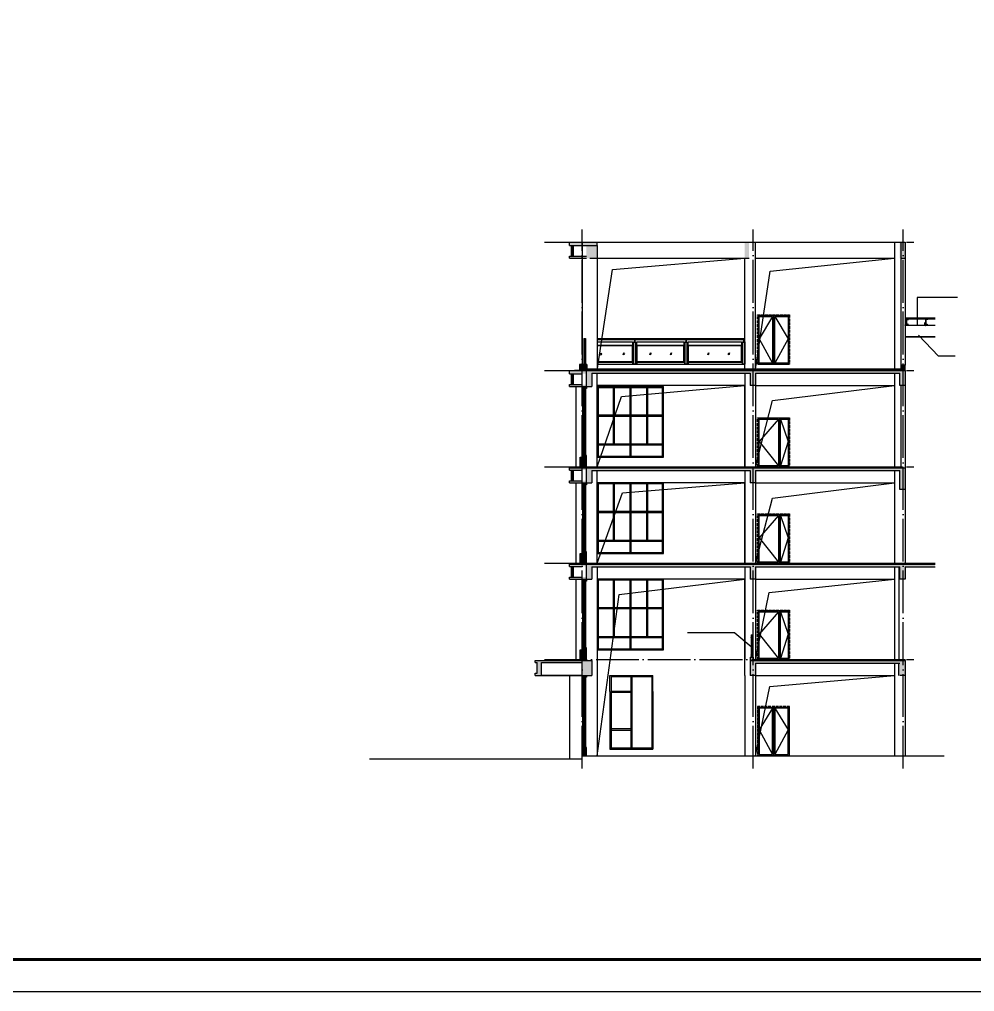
# Model space of a CAD drawing. Extents: x -1041549 to 749950, y -354245 to 17554.
# Drawn here: x 670719 to 715376, y -173896 to -128455 of the extents above; entities that cross this region are included whole.
import ezdxf

# ---------------------------------------------------------------- set-up
doc = ezdxf.new("R2010")
doc.units = 0
doc.header["$LTSCALE"] = 1000
doc.header["$MEASUREMENT"] = 0
doc.linetypes.add('DASH', pattern=[0.35, 0.25, -0.1])
doc.linetypes.add('DOTE', pattern=[2.42, 2, -0.2, 0.02, -0.2])
for name, color, linetype in [('DIM_SYMB', 3, 'Continuous'), ('DOTE', 1, 'Continuous'), ('E_BalLib', 8, 'Continuous'), ('E_WINDOW', 4, 'Continuous'), ('PUB_DIM', 3, 'Continuous'), ('PUB_HATCH', 8, 'Continuous'), ('PUB_TITLE', 4, 'Continuous'), ('S_FLOOR', 2, 'Continuous'), ('STAIR', 2, 'Continuous'), ('WINDOW', 3, 'Continuous'), ('中粗线', 1, 'DASH'), ('家俱', 8, 'Continuous')]:
    doc.layers.add(name, color=color, linetype=linetype)

# ---------------------------------------------------------------- blocks, each defined once
blk = doc.blocks.new('屋面檩条')
for points in [[(667871, -245061), (667855, -245061), (667855, -245058), (667871, -245058)], [(667871, -245248), (667855, -245248), (667855, -245251), (667871, -245251)]]:
    blk.add_hatch(color=4).paths.add_polyline_path(points)
at = {"color": 6}
for points in [[(667860, -245164), (667860, -245314), (667803, -245314), (667833, -245164)], [(667860, -245314), (667863, -245314), (667863, -245064), (667860, -245064)]]:
    blk.add_lwpolyline(points, close=True, dxfattribs=at)
at = {"color": 4}
for points in [[(667871, -245061), (667855, -245061), (667855, -245058), (667871, -245058)], [(667871, -245248), (667855, -245248), (667855, -245251), (667871, -245251)]]:
    blk.add_lwpolyline(points, close=True, dxfattribs=at)
at = {"color": 2}
blk.add_lwpolyline([(667933, -245259), (667933, -245276), (667866, -245276), (667866, -245032), (667933, -245032), (667933, -245049), (667936, -245049), (667936, -245029), (667863, -245029), (667863, -245279), (667936, -245279), (667936, -245259)], close=True, dxfattribs=at)

msp = doc.modelspace()

# ---------------------------------------------------------------- hatches: boundary and pattern name
h = msp.add_hatch()
h.set_pattern_fill('ANSI31', color=8, scale=25, style=0)
h.set_pattern_definition([(45, (1037260.753, -128160.714), (-28.0633004, 28.0633004), [])])
h.paths.add_polyline_path([(696530.5, -139019.7), (696630.5, -139019.7), (696630.5, -139519.7), (696530.5, -139519.7)])
h = msp.add_hatch(color=256)
h.dxf.hatch_style = 1
h.paths.add_polyline_path([(697230.5, -144869.7), (696430.5, -144869.7), (696430.5, -145019.7), (697230.5, -145019.7)])
h = msp.add_hatch(color=256)
h.dxf.hatch_style = 1
h.paths.add_polyline_path([(696930.5, -144619.7), (696930.5, -144869.7), (697030.5, -144869.7), (697230.5, -144869.7), (697230.5, -144619.7)])
h = msp.add_hatch(color=256)
h.dxf.hatch_style = 1
h.paths.add_polyline_path([(705130.5, -144989.7), (711880.5, -144989.7), (711880.5, -145569.7), (712130.5, -145569.7), (712130.5, -144869.7), (697480.5, -144869.7), (697230.5, -144869.7), (697230.5, -145619.7), (697480.5, -145619.7), (697480.5, -144989.7), (704880.5, -144989.7), (704880.5, -145569.7), (705130.5, -145569.7)])
h = msp.add_hatch()
h.set_pattern_fill('ANSI31', color=8, scale=25, style=0)
h.set_pattern_definition([(45, (1037260.753, -134160.714), (-28.0633004, 28.0633004), [])])
h.paths.add_polyline_path([(696530.5, -145019.7), (696630.5, -145019.7), (696630.5, -145519.7), (696530.5, -145519.7)])
h = msp.add_hatch(color=256)
h.dxf.hatch_style = 1
h.paths.add_polyline_path([(697230.5, -145519.7), (696430.5, -145519.7), (696430.5, -145619.7), (697230.5, -145619.7)])
h = msp.add_hatch(color=256)
h.dxf.hatch_style = 1
h.paths.add_polyline_path([(697230.5, -149419.7), (696430.5, -149419.7), (696430.5, -149519.7), (697230.5, -149519.7)])
h = msp.add_hatch()
h.set_pattern_fill('ANSI31', color=8, scale=25, style=0)
h.set_pattern_definition([(45, (1037660.753, -138060.714), (-28.0633004, 28.0633004), [])])
h.paths.add_polyline_path([(697230.5, -149069.7), (697230.5, -149419.7), (696930.5, -149419.7), (696930.5, -149069.7)])
h = msp.add_hatch(color=256)
h.dxf.hatch_style = 1
h.paths.add_polyline_path([(705130.5, -149539.7), (711880.5, -149539.7), (711880.5, -150419.7), (712130.5, -150419.7), (712130.5, -149419.7), (697480.5, -149419.7), (697230.5, -149419.7), (697230.5, -150119.7), (697480.5, -150119.7), (697480.5, -149539.7), (704880.5, -149539.7), (704880.5, -150119.7), (705130.5, -150119.7)])
h = msp.add_hatch()
h.set_pattern_fill('ANSI31', color=8, scale=25, style=0)
h.set_pattern_definition([(45, (1037260.753, -138660.714), (-28.0633004, 28.0633004), [])])
h.paths.add_polyline_path([(696530.5, -149519.7), (696630.5, -149519.7), (696630.5, -150019.7), (696530.5, -150019.7)])
h = msp.add_hatch(color=256)
h.dxf.hatch_style = 1
h.paths.add_polyline_path([(697230.5, -150019.7), (696430.5, -150019.7), (696430.5, -150119.7), (697230.5, -150119.7)])
h = msp.add_hatch()
h.set_pattern_fill('ANSI31', color=8, scale=25, style=0)
h.set_pattern_definition([(45, (1037660.753, -142560.714), (-28.0633004, 28.0633004), [])])
h.paths.add_polyline_path([(697230.5, -153569.7), (697230.5, -153919.7), (696930.5, -153919.7), (696930.5, -153569.7)])
h = msp.add_hatch(color=256)
h.dxf.hatch_style = 1
h.paths.add_polyline_path([(697230.5, -153919.7), (696430.5, -153919.7), (696430.5, -154019.7), (697230.5, -154019.7)])
h = msp.add_hatch()
h.set_pattern_fill('ANSI31', color=8, scale=25, style=0)
h.set_pattern_definition([(45, (1037260.753, -143160.714), (-28.0633004, 28.0633004), [])])
h.paths.add_polyline_path([(696530.5, -154019.7), (696630.5, -154019.7), (696630.5, -154519.7), (696530.5, -154519.7)])
h = msp.add_hatch(color=256)
h.dxf.hatch_style = 1
h.paths.add_polyline_path([(704880.5, -154619.7), (705130.5, -154619.7), (705130.5, -154039.7), (711880.5, -154039.7), (711880.5, -154619.7), (712130.5, -154619.7), (712130.5, -154039.7), (713533.3, -154039.7), (713533.3, -153919.7), (712130.5, -153919.7), (697480.5, -153919.7), (697230.5, -153919.7), (697230.5, -154619.7), (697480.5, -154619.7), (697480.5, -154039.7), (704880.5, -154039.7)])
h = msp.add_hatch(color=256)
h.dxf.hatch_style = 1
h.paths.add_polyline_path([(697230.5, -154519.7), (696430.5, -154519.7), (696430.5, -154619.7), (697230.5, -154619.7)])
h = msp.add_hatch()
h.set_pattern_fill('ANSI31', color=8, scale=25, style=0)
h.set_pattern_definition([(45, (1037660.753, -147060.714), (-28.0633004, 28.0633004), [])])
h.paths.add_polyline_path([(697230.5, -158069.7), (697230.5, -158419.7), (696930.5, -158419.7), (696930.5, -158069.7)])
h = msp.add_hatch(color=256)
h.dxf.hatch_style = 1
h.paths.add_polyline_path([(697030.5, -158419.7), (695130.5, -158419.7), (694830.5, -158419.7), (694830.5, -158519.7), (694930.5, -158519.7), (694930.5, -159019.7), (694830.5, -159019.7), (694830.5, -159119.7), (695130.5, -159119.7), (695130.5, -158519.7), (697030.5, -158519.7)])
h = msp.add_hatch(color=256)
h.dxf.hatch_style = 1
h.paths.add_polyline_path([(697030.5, -159119.7), (697230.5, -159119.7), (697480.5, -159119.7), (697480.5, -158419.7), (697030.5, -158419.7)])
h = msp.add_hatch(color=256)
h.dxf.hatch_style = 1
h.paths.add_polyline_path([(712130.5, -158419.7), (704880.5, -158419.7), (704880.5, -159119.7), (705130.5, -159119.7), (705130.5, -158539.7), (711830.5, -158539.7), (711830.5, -159119.7), (712130.5, -159119.7)])

# ---------------------------------------------------------------- linework, layer by layer
at = {"color": 2}
for p, q in [((696430.5, -138869.7), (697730.5, -138869.7)), ((696430.5, -139019.7), (696430.5, -138869.7)), ((696430.5, -139019.7), (697730.5, -139019.7)), ((697030.5, -138869.7), (697030.5, -139619.7)), ((697730.5, -138869.7), (704630.5, -138869.7)), ((697730.5, -139019.7), (697730.5, -138869.7)), ((697730.5, -139019.7), (697730.5, -139619.7)), ((704630.5, -138869.7), (712130.5, -138869.7)), ((696430.5, -139519.7), (697230.5, -139519.7)), ((696430.5, -139619.7), (696430.5, -139519.7)), ((696430.5, -139619.7), (697230.5, -139619.7)), ((697030.5, -139619.7), (697030.5, -139519.7)), ((697380.5, -139619.7), (704630.5, -139619.7)), ((705130.5, -139619.7), (711630.5, -139619.7)), ((697730.5, -143529.7, 3.3), (698180.1, -143529.7, 3.3)), ((698180.1, -143529.7, 3.3), (699379.8, -143529.7, 3.3)), ((699379.8, -143529.7, 3.3), (699379.8, -143679.7, 3.3)), ((696430.5, -144869.7), (697030.5, -144869.7)), ((696430.5, -145019.7), (696430.5, -144869.7)), ((696430.5, -145019.7), (697030.5, -145019.7)), ((696430.5, -145519.7), (697030.5, -145519.7)), ((696430.5, -145619.7), (696430.5, -145519.7)), ((696430.5, -145619.7), (697030.5, -145619.7)), ((697730.5, -148919.7), (700830.5, -148919.7)), ((696430.5, -149419.7), (697030.5, -149419.7)), ((696430.5, -149519.7), (696430.5, -149419.7)), ((696430.5, -149519.7), (697030.5, -149519.7)), ((696430.5, -150019.7), (697030.5, -150019.7)), ((696430.5, -150119.7), (696430.5, -150019.7)), ((696430.5, -150119.7), (697030.5, -150119.7)), ((697730.5, -153419.7), (700830.5, -153419.7)), ((696430.5, -153919.7), (697030.5, -153919.7)), ((696430.5, -154019.7), (696430.5, -153919.7)), ((696430.5, -154019.7), (697030.5, -154019.7)), ((696430.5, -154519.7), (697030.5, -154519.7)), ((696430.5, -154619.7), (696430.5, -154519.7)), ((696430.5, -154619.7), (697030.5, -154619.7)), ((697730.5, -157919.7), (700830.5, -157919.7)), ((694830.5, -158419.7), (695130.5, -158419.7)), ((694830.5, -158519.7), (694830.5, -158419.7)), ((694830.5, -158519.7), (694930.5, -158519.7)), ((694930.5, -159019.7), (694930.5, -158519.7)), ((695130.5, -158419.7), (697030.5, -158419.7)), ((695130.5, -159119.7), (695130.5, -158519.7)), ((695130.5, -158519.7), (697030.5, -158519.7)), ((694830.5, -159019.7), (694930.5, -159019.7)), ((694830.5, -159119.7), (694830.5, -159019.7)), ((694830.5, -159119.7), (695130.5, -159119.7)), ((695130.5, -159109.7), (697030.5, -159109.7)), ((695130.5, -159119.7), (697030.5, -159119.7)), ((696430.5, -159109.7), (696430.5, -163019.7)), ((698330.5, -159869.7), (698330.5, -159119.7)), ((698330.5, -159119.7), (700330.5, -159119.7)), ((700330.5, -159869.7), (700330.5, -159119.7)), ((698330.5, -159869.7), (698330.5, -162569.7)), ((700330.5, -159869.7), (700330.5, -162569.7)), ((700330.5, -162569.7), (698330.5, -162569.7))]:
    msp.add_line(p, q, dxfattribs=at)
at = {"color": 140}
for p, q in [((696530.5, -139519.7), (696530.5, -139019.7)), ((696630.5, -139519.7), (696630.5, -139019.7)), ((711930.5, -138869.7), (711930.5, -144619.7)), ((712130.5, -138869.7), (712130.5, -144619.7)), ((696930.5, -144869.7), (696930.5, -144619.7)), ((696930.5, -144619.7), (697230.5, -144619.7)), ((697030.5, -144869.7), (697480.5, -144869.7)), ((697230.5, -144869.7), (697230.5, -144619.7)), ((697230.5, -145619.7), (697230.5, -144869.7)), ((697480.5, -144869.7), (712130.5, -144869.7)), ((712130.5, -144619.7), (711930.5, -144619.7)), ((711930.5, -144619.7), (711930.5, -144869.7)), ((712130.5, -144869.7), (712130.5, -144619.7)), ((712130.5, -144869.7), (712130.5, -145569.7)), ((696530.5, -145519.7), (696530.5, -145019.7)), ((696630.5, -145519.7), (696630.5, -145019.7)), ((697480.5, -144989.7), (697480.5, -145619.7)), ((697480.5, -144989.7), (704880.5, -144989.7)), ((704880.5, -144989.7), (704880.5, -145569.7)), ((705130.5, -144989.7), (705130.5, -145569.7)), ((705130.5, -144989.7), (711880.5, -144989.7)), ((711880.5, -145569.7), (711880.5, -144989.7)), ((697030.5, -145619.7), (697480.5, -145619.7)), ((705130.5, -145569.7), (704880.5, -145569.7)), ((712130.5, -145569.7), (711880.5, -145569.7)), ((711930.5, -145569.7), (711930.5, -149419.7)), ((712130.5, -145569.7), (712130.5, -149419.7)), ((696930.5, -149419.7), (696930.5, -148919.7)), ((696930.5, -148919.7), (697230.5, -148919.7)), ((697230.5, -149419.7), (697230.5, -148919.7)), ((696930.5, -149069.7), (697230.5, -149069.7)), ((697030.5, -149419.7), (697480.5, -149419.7)), ((697230.5, -150119.7), (697230.5, -149419.7)), ((697480.5, -149419.7), (712130.5, -149419.7)), ((712130.5, -149419.7), (712130.5, -150419.7)), ((696530.5, -150019.7), (696530.5, -149519.7)), ((696630.5, -150019.7), (696630.5, -149519.7)), ((697480.5, -149539.7), (697480.5, -150119.7)), ((697480.5, -149539.7), (704880.5, -149539.7)), ((704880.5, -149539.7), (704880.5, -150119.7)), ((705130.5, -149539.7), (705130.5, -150119.7)), ((705130.5, -149539.7), (711880.5, -149539.7)), ((711880.5, -150419.7), (711880.5, -149539.7)), ((697030.5, -150119.7), (697480.5, -150119.7)), ((705130.5, -150119.7), (704880.5, -150119.7)), ((712130.5, -150419.7), (711880.5, -150419.7)), ((696930.5, -153919.7), (696930.5, -153419.7)), ((696930.5, -153419.7), (697230.5, -153419.7)), ((696930.5, -153569.7), (697230.5, -153569.7)), ((697230.5, -153919.7), (697230.5, -153419.7)), ((696530.5, -154519.7), (696530.5, -154019.7)), ((696630.5, -154519.7), (696630.5, -154019.7)), ((697030.5, -153919.7), (697480.5, -153919.7)), ((697230.5, -154619.7), (697230.5, -153919.7)), ((697480.5, -153919.7), (712130.5, -153919.7)), ((697480.5, -154039.7), (704880.5, -154039.7)), ((697480.5, -154039.7), (697480.5, -154619.7)), ((704880.5, -154039.7), (704880.5, -154619.7)), ((705130.5, -154039.7), (705130.5, -154619.7)), ((705130.5, -154039.7), (711880.5, -154039.7)), ((711630.5, -154039.7), (711630.5, -158369.7)), ((711830.5, -154039.7), (711830.5, -158369.7)), ((711880.5, -154619.7), (711880.5, -154039.7)), ((712130.5, -153919.7), (713533.3, -153919.7)), ((712130.5, -154039.7), (712130.5, -154619.7)), ((712130.5, -154039.7), (713533.3, -154039.7)), ((697030.5, -154619.7), (697480.5, -154619.7)), ((705130.5, -154619.7), (704880.5, -154619.7)), ((712130.5, -154619.7), (711880.5, -154619.7)), ((696930.5, -157919.7), (697230.5, -157919.7)), ((696930.5, -158419.7), (696930.5, -157919.7)), ((696930.5, -158069.7), (697230.5, -158069.7)), ((697230.5, -158419.7), (697230.5, -157919.7)), ((697030.5, -158419.7), (697480.5, -158419.7)), ((697030.5, -159119.7), (697030.5, -158419.7)), ((697480.5, -158419.7), (697480.5, -159119.7)), ((704880.5, -158419.7), (704880.5, -159119.7)), ((704880.5, -158419.7), (712130.5, -158419.7)), ((705130.5, -158539.7), (705130.5, -159119.7)), ((705130.5, -158539.7), (711880.5, -158539.7)), ((711830.5, -159119.7), (711830.5, -158539.7)), ((712130.5, -158419.7), (712130.5, -159119.7)), ((697030.5, -159119.7), (697480.5, -159119.7)), ((705130.5, -159119.7), (704880.5, -159119.7)), ((712130.5, -159119.7), (711880.5, -159119.7)), ((697030.5, -162869.7), (697030.5, -162569.7)), ((697030.5, -162569.7), (697230.5, -162569.7)), ((697230.5, -162869.7), (697230.5, -162569.7)), ((687080.3, -163019.7), (697030.5, -163019.7)), ((697030.5, -162869.7), (713956.4, -162869.7)), ((697030.5, -163019.7), (697030.5, -162869.7))]:
    msp.add_line(p, q, dxfattribs=at)
for p, q in [((697730.5, -139019.7), (697730.5, -139619.7)), ((705130.5, -144799.7), (705130.5, -138869.7)), ((711630.5, -138869.7), (711630.5, -144799.7)), ((697030.5, -139619.7), (697030.5, -144619.7)), ((697730.5, -139619.7), (697730.5, -144869.7)), ((704630.5, -144799.7), (704630.5, -139619.7)), ((704630.5, -139619.7), (704830.5, -139619.7)), ((711930.5, -139619.7), (712130.5, -139619.7)), ((713533.3, -142419.7), (712130.5, -142419.7)), ((713533.3, -142469.7), (712130.5, -142469.7)), ((713533.3, -142754.7), (712130.5, -142754.7)), ((713533.3, -142767.7), (712130.5, -142767.7)), ((713533.3, -143291.7), (712130.5, -143291.7)), ((713533.3, -143304.7), (712130.5, -143304.7)), ((697730.5, -144569.7), (704630.5, -144569.7)), ((697730.5, -149369.7), (697730.5, -144989.7)), ((704630.5, -144989.7), (704630.5, -149369.7)), ((711630.5, -144989.7), (711630.5, -149369.7)), ((704630.5, -145569.7), (697730.5, -145569.7)), ((704630.5, -149369.7), (704630.5, -145569.7)), ((705130.5, -145569.7), (705130.5, -149369.7)), ((705130.5, -145569.7), (711630.5, -145569.7)), ((697730.5, -153869.7), (697730.5, -149539.7)), ((704630.5, -149539.7), (704630.5, -153869.7)), ((711630.5, -149539.7), (711630.5, -153869.7)), ((704630.5, -150119.7), (697730.5, -150119.7)), ((704630.5, -153869.7), (704630.5, -150119.7)), ((705130.5, -150119.7), (705130.5, -153869.7)), ((705130.5, -150119.7), (711630.5, -150119.7)), ((712130.5, -150419.7), (712130.5, -153869.7)), ((697230.5, -154619.7), (697230.5, -153919.7)), ((697730.5, -154039.7), (697730.5, -162869.7)), ((704630.5, -154039.7), (704630.5, -158369.7)), ((704630.5, -154619.7), (697730.5, -154619.7)), ((704630.5, -159119.7), (704630.5, -154619.7)), ((705130.5, -154619.7), (705130.5, -158369.7)), ((705130.5, -154619.7), (711630.5, -154619.7)), ((704880.5, -158269.7), (705030.5, -158269.7)), ((704880.5, -158269.7), (704880.5, -158419.7)), ((705030.5, -158269.7), (705030.5, -158419.7)), ((711630.5, -158539.7), (711630.5, -162869.7)), ((704630.5, -159119.7), (704630.5, -162869.7)), ((705130.5, -159119.7), (705130.5, -162869.7)), ((705130.5, -159119.7), (711630.5, -159119.7)), ((712130.5, -159119.7), (712130.5, -162869.7)), ((698330.5, -162569.7), (700330.5, -162569.7))]:
    msp.add_line(p, q)
at = {"color": 8, "extrusion": (0, -9.5104e-06, 1)}
for p, q in [((705930.5, -142344.7, 0), (705305.5, -143382.2, 0)), ((706030.5, -142344.7, 0), (706655.5, -143382.2, 0)), ((705305.5, -143382.2, 0), (705930.5, -144519.7, 0)), ((706655.5, -143382.2, 0), (706030.5, -144519.7, 0)), ((706205.5, -147144.7, 0), (705305.5, -148182.2, 0)), ((706305.5, -147144.7, 0), (706655.5, -148182.2, 0)), ((705305.5, -148182.2, 0), (706205.5, -149319.7, 0)), ((706655.5, -148182.2, 0), (706305.5, -149319.7, 0)), ((706205.5, -151644.7, 0), (705305.5, -152682.2, 0)), ((706305.5, -151644.7, 0), (706655.5, -152682.2, 0)), ((705305.5, -152682.2, 0), (706205.5, -153819.7, 0)), ((706655.5, -152682.2, 0), (706305.5, -153819.7, 0)), ((706205.5, -156144.7, 0), (705305.5, -157182.2, 0)), ((706305.5, -156144.7, 0), (706655.5, -157182.2, 0)), ((705305.5, -157182.2, 0), (706205.5, -158319.7, 0)), ((706655.5, -157182.2, 0), (706305.5, -158319.7, 0)), ((705930.5, -160644.7, 0), (705305.5, -161657.2, 0)), ((706030.5, -160644.7, 0), (706655.5, -161657.2, 0)), ((705305.5, -161657.2, 0), (705930.5, -162819.7, 0)), ((706655.5, -161657.2, 0), (706030.5, -162819.7, 0))]:
    msp.add_line(p, q, dxfattribs=at)
at = {"color": 4}
for p, q in [((697110.5, -143369.7, -13779.6), (697110.5, -144583.9, -13779.6)), ((697120.5, -143369.7, -13779.6), (697120.5, -144583.8, -13779.6)), ((697130.5, -143369.7, -13779.6), (697130.5, -144583.7, -13779.6)), ((698480.5, -145669.7), (698480.5, -148294.7)), ((698530.5, -145669.7), (698530.5, -148294.7)), ((699255.5, -145669.7), (699255.5, -148869.7)), ((699305.5, -145669.7), (699305.5, -148869.7)), ((700030.5, -145669.7), (700030.5, -148294.7)), ((700080.5, -145669.7), (700080.5, -148294.7)), ((697780.5, -146944.7), (700780.5, -146944.7)), ((697780.5, -146994.7), (700780.5, -146994.7)), ((697780.5, -148294.7), (700780.5, -148294.7)), ((697780.5, -148344.7), (700780.5, -148344.7)), ((698480.5, -150169.7), (698480.5, -152794.7)), ((698530.5, -150169.7), (698530.5, -152794.7)), ((699255.5, -150169.7), (699255.5, -153369.7)), ((699305.5, -150169.7), (699305.5, -153369.7)), ((700030.5, -150169.7), (700030.5, -152794.7)), ((700080.5, -150169.7), (700080.5, -152794.7)), ((697780.5, -151444.7), (700780.5, -151444.7)), ((697780.5, -151494.7), (700780.5, -151494.7)), ((697780.5, -152794.7), (700780.5, -152794.7)), ((697780.5, -152844.7), (700780.5, -152844.7)), ((698480.5, -154669.7), (698480.5, -157294.7)), ((698530.5, -154669.7), (698530.5, -157294.7)), ((699255.5, -154669.7), (699255.5, -157869.7)), ((699305.5, -154669.7), (699305.5, -157869.7)), ((700030.5, -154669.7), (700030.5, -157294.7)), ((700080.5, -154669.7), (700080.5, -157294.7)), ((697780.5, -155944.7), (700780.5, -155944.7)), ((697780.5, -155994.7), (700780.5, -155994.7)), ((704935.5, -157219.7, -13783.3), (704935.5, -158269.8)), ((704945.5, -157219.7, -13783.3), (704945.5, -158269.7)), ((704955.5, -157219.7, -13783.3), (704955.5, -158269.6)), ((697780.5, -157294.7), (700780.5, -157294.7)), ((697780.5, -157344.7), (700780.5, -157344.7)), ((698380.5, -159169.7), (698380.5, -162519.7)), ((698380.5, -159169.7), (700280.5, -159169.7)), ((699305.5, -159169.7), (699305.5, -162519.7)), ((699355.5, -159169.7), (699355.5, -162519.7)), ((700280.5, -159169.7), (700280.5, -162519.7)), ((699305.5, -159869.7), (698380.5, -159869.7)), ((699305.5, -159919.7), (698380.5, -159919.7)), ((699305.5, -161619.7), (698380.5, -161619.7)), ((698380.5, -161669.7), (699305.5, -161669.7)), ((700280.5, -162519.7), (698380.5, -162519.7))]:
    msp.add_line(p, q, dxfattribs=at)
at = {"color": 5}
for p, q in [((696730.5, -145619.7), (696730.5, -149419.7)), ((696730.5, -150119.7), (696730.5, -153889.7)), ((696730.5, -154619.7), (696730.5, -158369.7))]:
    msp.add_line(p, q, dxfattribs=at)
at = {"color": 8}
for p, q in [((696930.5, -149369.7), (696430.5, -149419.7)), ((697230.5, -149369.7), (711930.5, -149369.7)), ((696930.5, -153869.7), (696430.5, -153919.7)), ((697230.5, -153869.7), (713533.3, -153869.7)), ((712130.5, -153869.7), (712130.5, -153919.7)), ((694830.5, -158419.7), (696930.5, -158372)), ((705030.5, -158369.7), (712130.5, -158369.7)), ((712130.5, -158419.7), (712130.5, -158369.7))]:
    msp.add_line(p, q, dxfattribs=at)
at = {"color": 9}
msp.add_line((698330.5, -159119.7), (700330.5, -159119.7), dxfattribs=at)
at = {"color": 8}
for points in [[(697730.5, -144869.7), (698440.4, -140144.4), (704630.5, -139619.7)], [(705130.5, -144799.7), (705823.3, -140215.6), (711630.5, -139619.7)], [(697730.5, -149369.7), (698873.8, -146073.2), (704630.5, -145569.7)], [(705130.5, -149369.7), (705932.7, -146269.7), (711630.5, -145569.7)], [(697730.5, -153869.7), (698908, -150578.2), (704630.5, -150119.7)], [(705130.5, -153869.7), (705922.9, -150835.2), (711630.5, -150119.7)], [(697730.5, -162869.7), (698757.2, -155331.1), (704630.5, -154619.7)], [(705130.5, -158369.7), (705772.7, -155242), (711630.5, -154619.7)], [(705130.5, -162869.7), (705798.8, -159635.2), (711630.5, -159119.7)]]:
    msp.add_lwpolyline(points, dxfattribs=at)
at = {"color": 2}
for points in [[(697730.5, -143369.7), (704630.5, -143369.7)], [(699379.8, -144449.7), (699379.8, -143699.7)], [(699579.8, -143699.7), (699579.8, -144449.7)], [(701780.3, -144449.7), (701780.3, -143699.7)], [(701980.3, -143699.7), (701980.3, -144449.7)], [(704480.5, -144449.7), (704480.5, -143699.7)], [(697730.5, -144449.7), (698230.1, -144449.7)], [(697730.5, -144469.7), (698230.1, -144469.7)], [(698230.1, -144449.7), (699429.8, -144449.7)], [(698230.1, -144469.7), (699429.8, -144469.7)], [(699379.8, -144469.7), (699379.8, -144569.7)], [(699529.8, -144449.7), (700630, -144449.7)], [(699529.8, -144469.7), (700630, -144469.7)], [(699579.8, -144469.7), (699579.8, -144569.7)], [(700630, -144449.7), (701830.3, -144449.7)], [(700630, -144469.7), (701830.3, -144469.7)], [(701930.3, -144449.7), (704530.5, -144449.7)], [(701930.3, -144469.7), (704530.5, -144469.7)], [(701980.3, -144469.7), (701980.3, -144569.7)]]:
    msp.add_lwpolyline(points, dxfattribs=at)
at = {"color": 2, "elevation": 3.3}
for points in [[(697730.5, -143409.7), (704630.5, -143409.7)], [(699474.8, -143409.7), (699474.8, -143529.7)], [(699484.8, -143409.7), (699484.8, -143529.7)], [(699579.8, -143679.7), (699579.8, -143529.7), (700580, -143529.7), (700580, -143529.7)], [(700580, -143529.7), (700580, -143529.7), (701780.3, -143529.7), (701780.3, -143679.7)], [(701875.3, -143409.7), (701875.3, -143529.7)], [(701885.3, -143409.7), (701885.3, -143529.7)], [(701980.3, -143679.7), (701980.3, -143529.7), (703180.6, -143529.7), (703180.6, -143529.7)], [(703180.6, -143529.7), (703180.6, -143529.7), (704480.5, -143529.7), (704480.5, -143679.7)], [(704575.5, -143409.7), (704575.5, -143529.7)], [(704585.5, -143409.7), (704585.5, -143529.7)], [(697730.5, -143679.7), (698230.1, -143679.7)], [(697730.5, -143699.7), (698230.1, -143699.7)], [(698230.1, -143679.7), (699429.8, -143679.7)], [(698230.1, -143699.7), (699429.8, -143699.7)], [(699529.8, -143679.7), (700630, -143679.7)], [(699529.8, -143699.7), (700630, -143699.7)], [(700630, -143679.7), (701830.3, -143679.7)], [(700630, -143699.7), (701830.3, -143699.7)], [(701930.3, -143679.7), (704530.5, -143679.7)], [(701930.3, -143699.7), (704530.5, -143699.7)]]:
    msp.add_lwpolyline(points, dxfattribs=at)
at = {"color": 2}
for points in [[(699429.8, -143529.7), (699529.8, -143529.7), (699529.8, -144569.7), (699429.8, -144569.7)], [(699439.8, -143539.7), (699519.8, -143539.7), (699519.8, -144569.7), (699439.8, -144569.7)], [(701830.3, -143529.7), (701930.3, -143529.7), (701930.3, -144569.7), (701830.3, -144569.7)], [(701840.3, -143539.7), (701920.3, -143539.7), (701920.3, -144569.7), (701840.3, -144569.7)], [(704530.5, -143529.7), (704630.5, -143529.7), (704630.5, -144569.7), (704530.5, -144569.7)], [(704540.5, -143539.7), (704620.5, -143539.7), (704620.5, -144569.7), (704540.5, -144569.7)], [(700830.5, -145619.7), (697730.5, -145619.7), (697730.5, -148919.7), (700830.5, -148919.7)], [(700830.5, -150119.7), (697730.5, -150119.7), (697730.5, -153419.7), (700830.5, -153419.7)], [(700830.5, -154619.7), (697730.5, -154619.7), (697730.5, -157919.7), (700830.5, -157919.7)]]:
    msp.add_lwpolyline(points, close=True, dxfattribs=at)
at = {"color": 8, "elevation": 0}
for points in [[(697889.5, -144149), (697953.6, -144038.5)], [(698949.9, -144095.7), (698979.7, -144044.4)], [(698951.3, -144137.8), (699015.4, -144027.2)], [(700195, -144095.7), (700224.8, -144044.4)], [(700196.4, -144137.8), (700260.5, -144027.2)], [(701156.8, -144095.7), (701186.6, -144044.4)], [(701158.2, -144137.8), (701222.4, -144027.2)], [(702901.4, -144095.7), (702931.2, -144044.4)], [(702902.8, -144137.8), (702966.9, -144027.2)], [(703863.2, -144095.7), (703893, -144044.4)], [(703864.6, -144137.8), (703928.8, -144027.2)], [(697888, -144107), (697917.8, -144055.6)], [(697924.9, -144134.2), (697956.4, -144079.9)], [(698986.8, -144122.9), (699018.2, -144068.7)], [(700231.8, -144122.9), (700263.3, -144068.7)], [(701193.7, -144122.9), (701225.1, -144068.7)], [(702938.3, -144122.9), (702969.7, -144068.7)], [(703900.1, -144122.9), (703931.5, -144068.7)]]:
    msp.add_lwpolyline(points, dxfattribs=at)
for points in [[(697060.5, -145669.7), (697060.5, -145704.7), (697030.5, -145704.7), (697030.5, -145619.7), (697030.5, -145619.7), (697230.5, -145619.7), (697230.5, -145704.7), (697200.5, -145704.7), (697200.5, -145669.7)], [(697060.5, -148869.7), (697060.5, -148834.7), (697030.5, -148834.7), (697030.5, -148919.7), (697030.5, -148919.7), (697230.5, -148919.7), (697230.5, -148834.7), (697200.5, -148834.7), (697200.5, -148869.7)], [(697060.5, -150169.7), (697060.5, -150204.7), (697030.5, -150204.7), (697030.5, -150119.7), (697030.5, -150119.7), (697230.5, -150119.7), (697230.5, -150204.7), (697200.5, -150204.7), (697200.5, -150169.7)], [(697060.5, -153369.7), (697060.5, -153334.7), (697030.5, -153334.7), (697030.5, -153419.7), (697030.5, -153419.7), (697230.5, -153419.7), (697230.5, -153334.7), (697200.5, -153334.7), (697200.5, -153369.7)], [(697060.5, -154669.7), (697060.5, -154704.7), (697030.5, -154704.7), (697030.5, -154619.7), (697030.5, -154619.7), (697230.5, -154619.7), (697230.5, -154704.7), (697200.5, -154704.7), (697200.5, -154669.7)], [(697060.5, -157869.7), (697060.5, -157834.7), (697030.5, -157834.7), (697030.5, -157919.7), (697030.5, -157919.7), (697230.5, -157919.7), (697230.5, -157834.7), (697200.5, -157834.7), (697200.5, -157869.7)], [(697060.5, -159169.7), (697060.5, -159204.7), (697030.5, -159204.7), (697030.5, -159119.7), (697030.5, -159119.7), (697230.5, -159119.7), (697230.5, -159204.7), (697200.5, -159204.7), (697200.5, -159169.7)], [(697060.5, -162519.7), (697060.5, -162484.7), (697030.5, -162484.7), (697030.5, -162569.7), (697030.5, -162569.7), (697230.5, -162569.7), (697230.5, -162484.7), (697200.5, -162484.7), (697200.5, -162519.7)]]:
    msp.add_lwpolyline(points, close=True)
at = {"color": 4}
for points in [[(700780.5, -145669.7), (697780.5, -145669.7), (697780.5, -148869.7), (700780.5, -148869.7)], [(700780.5, -150169.7), (697780.5, -150169.7), (697780.5, -153369.7), (700780.5, -153369.7)], [(700780.5, -154669.7), (697780.5, -154669.7), (697780.5, -157869.7), (700780.5, -157869.7)]]:
    msp.add_lwpolyline(points, close=True, dxfattribs=at)
for points in [[(696430.5, -138869.7), (697730.5, -138869.7), (696430.5, -139019.7), (697730.5, -139019.7)], [(697230.5, -139019.7), (697730.5, -139019.7), (697230.5, -139619.7), (697730.5, -139619.7)], [(704630.5, -138869.7), (704830.5, -138869.7), (704630.5, -139619.7), (704830.5, -139619.7)], [(711880.5, -138869.7), (712130.5, -138869.7), (711880.5, -139619.7), (712130.5, -139619.7)], [(696430.5, -139519.7), (697230.5, -139519.7), (696430.5, -139619.7), (697230.5, -139619.7)], [(711930.5, -144619.7), (712130.5, -144619.7), (711930.5, -144869.7), (712130.5, -144869.7)], [(696930.5, -148919.7), (697230.5, -148919.7), (696930.5, -149069.7), (697230.5, -149069.7)], [(696930.5, -153419.7), (697230.5, -153419.7), (696930.5, -153569.7), (697230.5, -153569.7)], [(696930.5, -157919.7), (697230.5, -157919.7), (696930.5, -158069.7), (697230.5, -158069.7)], [(697030.5, -162569.7), (697230.5, -162569.7), (697030.5, -162869.7), (697230.5, -162869.7)]]:
    msp.add_solid(points)
at = {"layer": 'DIM_SYMB'}
for p, q in [((714583.4, -141449.9), (712692.1, -141449.9)), ((712692.1, -141449.9), (712692.1, -142725)), ((713690.5, -144202), (712750.2, -143206.7)), ((714472.4, -144202), (713690.5, -144202))]:
    msp.add_line(p, q, dxfattribs=at)
at = {"layer": 'DOTE', "linetype": 'DOTE'}
for p, q in [((697030.5, -163474.5), (697030.5, -138274.2)), ((705030.5, -163474.5), (705030.5, -138274.2)), ((712030.5, -163474.5), (712030.5, -138274.2)), ((695260.5, -138869.7), (712539.4, -138869.7)), ((695260.5, -144869.7), (712539.4, -144869.7)), ((695260.5, -149369.7), (712539.4, -149369.7)), ((695260.5, -153869.7), (712539.4, -153869.7)), ((695260.5, -158369.7), (712539.4, -158369.7))]:
    msp.add_line(p, q, dxfattribs=at)
at = {"layer": 'E_BalLib'}
for p, q in [((697110.5, -143369.7), (697190.5, -143370)), ((697190.5, -143369.7, 3.7), (697190.6, -144597.5, -13822.8)), ((697089.1, -144619.7, -13779.6), (697089.1, -144619.7, -13779.6)), ((697169.1, -144619.7, -13779.6), (697169.1, -144619.7, -13779.6)), ((704935.5, -157219.7, -3.7), (705015.5, -157220, -3.7)), ((705015.5, -157219.7), (705015.6, -158269.7)), ((704914.1, -158269.7), (704914.1, -158269.7)), ((704994.1, -158269.7), (704994.1, -158269.7))]:
    msp.add_line(p, q, dxfattribs=at)
at = {"layer": 'E_WINDOW'}
for p, q in [((697110.5, -143474.7, -13779.6), (697108.4, -143477.5, -13779.6)), ((697108.4, -143477.5, -13779.6), (697108.4, -143501.8, -13779.6)), ((697110.5, -143504.7, -13779.6), (697108.4, -143501.8, -13779.6)), ((697110.5, -143369.7), (697130.5, -143369.7)), ((697135.5, -143474.7, -13779.6), (697130.5, -143474.7, -13779.6)), ((697135.5, -143504.7, -13779.6), (697130.5, -143504.7, -13779.6)), ((704935.5, -157219.7, -3.7), (704955.5, -157219.7, -3.7)), ((704935.5, -157324.7, -13783.3), (704933.4, -157327.5, -13783.3)), ((704933.4, -157327.5, -13783.3), (704933.4, -157351.8, -13783.3)), ((704935.5, -157354.7, -13783.3), (704933.4, -157351.8, -13783.3)), ((704960.5, -157324.7, -13783.3), (704955.5, -157324.7, -13783.3)), ((704960.5, -157354.7, -13783.3), (704955.5, -157354.7, -13783.3)), ((704935.5, -158134.7), (704933.4, -158137.5)), ((704960.5, -158134.7), (704955.5, -158134.7)), ((704933.4, -158137.5), (704933.4, -158161.8)), ((704935.5, -158164.7), (704933.4, -158161.8)), ((704960.5, -158164.7), (704955.5, -158164.7))]:
    msp.add_line(p, q, dxfattribs=at)
at = {"layer": 'PUB_DIM'}
for q in [(701961.2, -157128.8), (704937.9, -157773.8)]:
    msp.add_line((704161.7, -157128.8), q, dxfattribs=at)
at = {"layer": 'PUB_HATCH'}
for p, q in [((696430.5, -144869.7), (696910.5, -144840.1)), ((697250.5, -144582.3, -13779.6), (696910.5, -144585.1, -13779.6)), ((696910.5, -144585.1, -13779.6), (696910.5, -144840.1)), ((697250.5, -144592), (696910.5, -144595, -13779.6)), ((697250.5, -144582.3, -13779.6), (697250.5, -144799.7, -3356.6))]:
    msp.add_line(p, q, dxfattribs=at)
for points in [[(711930.5, -144799.7), (697230.5, -144799.7)], [(711930.5, -144849.7), (697230.5, -144849.7)]]:
    msp.add_lwpolyline(points, dxfattribs=at)
at = {"layer": 'PUB_TITLE'}
msp.add_lwpolyline([(623799.7, -173895.7), (749949.7, -173895.7), (749949.7, -84795.7), (623799.7, -84795.7)], close=True, dxfattribs=at)
at = {"layer": 'PUB_TITLE', "const_width": 150}
msp.add_lwpolyline([(627549.7, -172395.7), (748449.7, -172395.7), (748449.7, -86295.7), (627549.7, -86295.7)], close=True, dxfattribs=at)
at = {"layer": 'S_FLOOR'}
for points, elevation in [([(697155.5, -143509.7), (697135.5, -143509.7), (697135.5, -143469.7), (697155.5, -143469.7)], -27559.3), ([(704980.5, -157359.7), (704960.5, -157359.7), (704960.5, -157319.7), (704980.5, -157319.7)], -13779.6)]:
    msp.add_lwpolyline(points, close=True, dxfattribs=dict(at, elevation=elevation))
msp.add_lwpolyline([(704980.5, -158169.7), (704960.5, -158169.7), (704960.5, -158129.7), (704980.5, -158129.7)], close=True, dxfattribs=at)
at = {"layer": 'STAIR'}
for p, q in [((697085.5, -144619.7, -13779.6), (697085.5, -144625.7, -13779.6)), ((697085.5, -144625.7, -13779.6), (697175.5, -144625.7, -13779.6)), ((697104.5, -144625.7, -13779.6), (697104.5, -144659.7, -13779.6)), ((697110.5, -144659.7, -13779.6), (697104.5, -144659.7, -13779.6)), ((697110.5, -144625.7, -13779.6), (697110.5, -144659.7, -13779.6)), ((697150.5, -144625.7, -13779.6), (697150.5, -144659.7, -13779.6)), ((697150.5, -144659.7, -13779.6), (697156.5, -144659.7, -13779.6)), ((697156.5, -144625.7, -13779.6), (697156.5, -144659.7, -13779.6)), ((697175.5, -144619.7, -13779.6), (697175.5, -144625.7, -13779.6)), ((704910.5, -158269.7), (704910.5, -158275.7)), ((704910.5, -158275.7), (705000.5, -158275.7)), ((704929.5, -158275.7), (704929.5, -158309.7)), ((704935.5, -158309.7), (704929.5, -158309.7)), ((704935.5, -158275.7), (704935.5, -158309.7)), ((704975.5, -158275.7), (704975.5, -158309.7)), ((704975.5, -158309.7), (704981.5, -158309.7)), ((704981.5, -158275.7), (704981.5, -158309.7)), ((705000.5, -158269.7), (705000.5, -158275.7))]:
    msp.add_line(p, q, dxfattribs=at)
at = {"layer": 'WINDOW', "extrusion": (0, -9.5104e-06, 1)}
for p, q in [((705305.5, -144519.7, 0), (705305.5, -142344.7, 0)), ((705305.5, -142344.7, 0), (705930.5, -142344.7, 0)), ((705930.5, -142344.7, 0), (705930.5, -144519.7, 0)), ((706030.5, -142344.7, 0), (706655.5, -142344.7, 0)), ((706030.5, -144519.7, 0), (706030.5, -142344.7, 0)), ((706655.5, -142344.7, 0), (706655.5, -144519.7, 0)), ((705930.5, -144519.7, 0), (705305.5, -144519.7, 0)), ((706655.5, -144519.7, 0), (706030.5, -144519.7, 0)), ((705305.5, -149319.7, 0), (705305.5, -147144.7, 0)), ((705305.5, -147144.7, 0), (706205.5, -147144.7, 0)), ((706205.5, -147144.7, 0), (706205.5, -149319.7, 0)), ((706305.5, -147144.7, 0), (706655.5, -147144.7, 0)), ((706305.5, -149319.7, 0), (706305.5, -147144.7, 0)), ((706655.5, -147144.7, 0), (706655.5, -149319.7, 0)), ((706205.5, -149319.7, 0), (705305.5, -149319.7, 0)), ((706655.5, -149319.7, 0), (706305.5, -149319.7, 0)), ((705305.5, -153819.7, 0), (705305.5, -151644.7, 0)), ((705305.5, -151644.7, 0), (706205.5, -151644.7, 0)), ((706205.5, -151644.7, 0), (706205.5, -153819.7, 0)), ((706305.5, -151644.7, 0), (706655.5, -151644.7, 0)), ((706305.5, -153819.7, 0), (706305.5, -151644.7, 0)), ((706655.5, -151644.7, 0), (706655.5, -153819.7, 0)), ((706205.5, -153819.7, 0), (705305.5, -153819.7, 0)), ((706655.5, -153819.7, 0), (706305.5, -153819.7, 0)), ((705305.5, -158319.7, 0), (705305.5, -156144.7, 0)), ((705305.5, -156144.7, 0), (706205.5, -156144.7, 0)), ((706205.5, -156144.7, 0), (706205.5, -158319.7, 0)), ((706305.5, -156144.7, 0), (706655.5, -156144.7, 0)), ((706305.5, -158319.7, 0), (706305.5, -156144.7, 0)), ((706655.5, -156144.7, 0), (706655.5, -158319.7, 0)), ((706205.5, -158319.7, 0), (705305.5, -158319.7, 0)), ((706655.5, -158319.7, 0), (706305.5, -158319.7, 0)), ((705930.5, -160644.7, 0), (705305.5, -160644.7, 0)), ((705305.5, -160644.7, 0), (705305.5, -162819.7, 0)), ((705930.5, -162819.7, 0), (705930.5, -160644.7, 0)), ((706655.5, -160644.7, 0), (706030.5, -160644.7, 0)), ((706030.5, -160644.7, 0), (706030.5, -162819.7, 0)), ((706655.5, -162819.7, 0), (706655.5, -160644.7, 0)), ((705305.5, -162819.7, 0), (705930.5, -162819.7, 0)), ((706030.5, -162819.7, 0), (706655.5, -162819.7, 0))]:
    msp.add_line(p, q, dxfattribs=at)
at = {"layer": 'WINDOW'}
for p, q in [((697060.5, -148869.7), (697060.5, -145669.7)), ((697107.5, -148869.7), (697107.5, -145669.7)), ((697153.5, -148869.7), (697153.5, -145669.7)), ((697200.5, -148869.7), (697200.5, -145669.7)), ((697060.5, -153369.7), (697060.5, -150169.7)), ((697107.5, -153369.7), (697107.5, -150169.7)), ((697153.5, -153369.7), (697153.5, -150169.7)), ((697200.5, -153369.7), (697200.5, -150169.7)), ((697060.5, -157869.7), (697060.5, -154669.7)), ((697107.5, -157869.7), (697107.5, -154669.7)), ((697153.5, -157869.7), (697153.5, -154669.7)), ((697200.5, -157869.7), (697200.5, -154669.7)), ((697060.5, -162519.7), (697060.5, -159169.7)), ((697107.5, -162519.7), (697107.5, -159169.7)), ((697153.5, -162519.7), (697153.5, -159169.7)), ((697200.5, -162519.7), (697200.5, -159169.7))]:
    msp.add_line(p, q, dxfattribs=at)
at = {"layer": 'WINDOW', "extrusion": (0, -9.51011e-06, 1)}
for points, elevation in [([(706705.5, -144569.7), (706705.5, -142294.7), (705255.5, -142294.7), (705255.5, -144569.7)], 1.4), ([(706705.5, -149369.7), (706705.5, -147094.7), (705255.5, -147094.7), (705255.5, -149369.7)], 1.4), ([(706705.5, -153869.7), (706705.5, -151594.7), (705255.5, -151594.7), (705255.5, -153869.7)], 1.5), ([(706705.5, -158369.7), (706705.5, -156094.7), (705255.5, -156094.7), (705255.5, -158369.7)], 1.5), ([(705255.5, -162869.7), (705255.5, -160594.7), (706705.5, -160594.7), (706705.5, -162869.7)], 1.5)]:
    msp.add_lwpolyline(points, close=True, dxfattribs=dict(at, elevation=elevation))
for points, elevation in [([(705980.5, -142294.7), (705980.5, -144569.7)], 1.4), ([(706255.5, -147094.7), (706255.5, -149369.7)], 1.4), ([(706255.5, -151594.7), (706255.5, -153869.7)], 1.5), ([(706255.5, -156094.7), (706255.5, -158369.7)], 1.5), ([(705980.5, -160594.7), (705980.5, -162869.7)], 1.6)]:
    msp.add_lwpolyline(points, dxfattribs=dict(at, elevation=elevation))
at = {"layer": '中粗线', "ltscale": 0.5, "extrusion": (0, -9.51011e-06, 1)}
for points, elevation in [([(705230.5, -142269.7), (706730.5, -142269.7), (706730.5, -144569.7), (705230.5, -144569.7), (705230.5, -142269.7)], 1.4), ([(705230.5, -147069.7), (706730.5, -147069.7), (706730.5, -149369.7), (705230.5, -149369.7), (705230.5, -147069.7)], 1.4), ([(705230.5, -151569.7), (706730.5, -151569.7), (706730.5, -153869.7), (705230.5, -153869.7), (705230.5, -151569.7)], 1.5), ([(705230.5, -156069.7), (706730.5, -156069.7), (706730.5, -158369.7), (705230.5, -158369.7), (705230.5, -156069.7)], 1.5), ([(706730.5, -160569.7), (705230.5, -160569.7), (705230.5, -162869.7), (706730.5, -162869.7), (706730.5, -160569.7)], 1.5)]:
    msp.add_lwpolyline(points, dxfattribs=dict(at, elevation=elevation))
at = {"layer": '家俱', "color": 2}
for points in [[(697055.5, -145664.7), (697055.5, -145699.7), (697035.5, -145699.7), (697035.5, -145624.7), (697095.5, -145624.7), (697095.5, -145624.7), (697225.5, -145624.7), (697225.5, -145624.7), (697225.5, -145699.7), (697205.5, -145699.7), (697205.5, -145664.7), (697055.5, -145664.7)], [(697055.5, -148874.7), (697055.5, -148839.7), (697035.5, -148839.7), (697035.5, -148914.7), (697095.5, -148914.7), (697095.5, -148914.7), (697225.5, -148914.7), (697225.5, -148914.7), (697225.5, -148839.7), (697205.5, -148839.7), (697205.5, -148874.7), (697055.5, -148874.7)], [(697055.5, -150164.7), (697055.5, -150199.7), (697035.5, -150199.7), (697035.5, -150124.7), (697095.5, -150124.7), (697095.5, -150124.7), (697225.5, -150124.7), (697225.5, -150124.7), (697225.5, -150199.7), (697205.5, -150199.7), (697205.5, -150164.7), (697055.5, -150164.7)], [(697055.5, -153374.7), (697055.5, -153339.7), (697035.5, -153339.7), (697035.5, -153414.7), (697095.5, -153414.7), (697095.5, -153414.7), (697225.5, -153414.7), (697225.5, -153414.7), (697225.5, -153339.7), (697205.5, -153339.7), (697205.5, -153374.7), (697055.5, -153374.7)], [(697055.5, -154664.7), (697055.5, -154699.7), (697035.5, -154699.7), (697035.5, -154624.7), (697095.5, -154624.7), (697095.5, -154624.7), (697225.5, -154624.7), (697225.5, -154624.7), (697225.5, -154699.7), (697205.5, -154699.7), (697205.5, -154664.7), (697055.5, -154664.7)], [(697055.5, -157874.7), (697055.5, -157839.7), (697035.5, -157839.7), (697035.5, -157914.7), (697095.5, -157914.7), (697095.5, -157914.7), (697225.5, -157914.7), (697225.5, -157914.7), (697225.5, -157839.7), (697205.5, -157839.7), (697205.5, -157874.7), (697055.5, -157874.7)], [(697055.5, -159164.7), (697055.5, -159199.7), (697035.5, -159199.7), (697035.5, -159124.7), (697095.5, -159124.7), (697095.5, -159124.7), (697225.5, -159124.7), (697225.5, -159124.7), (697225.5, -159199.7), (697205.5, -159199.7), (697205.5, -159164.7), (697055.5, -159164.7)], [(697055.5, -162524.7), (697055.5, -162489.7), (697035.5, -162489.7), (697035.5, -162564.7), (697095.5, -162564.7), (697095.5, -162564.7), (697225.5, -162564.7), (697225.5, -162564.7), (697225.5, -162489.7), (697205.5, -162489.7), (697205.5, -162524.7), (697055.5, -162524.7)]]:
    msp.add_lwpolyline(points, dxfattribs=at)

# ---------------------------------------------------------------- block references
for p in [(44327.8, 102559.7), (45227.8, 102559.7)]:
    msp.add_blockref('屋面檩条', p)

doc.saveas('drawing.dxf')
